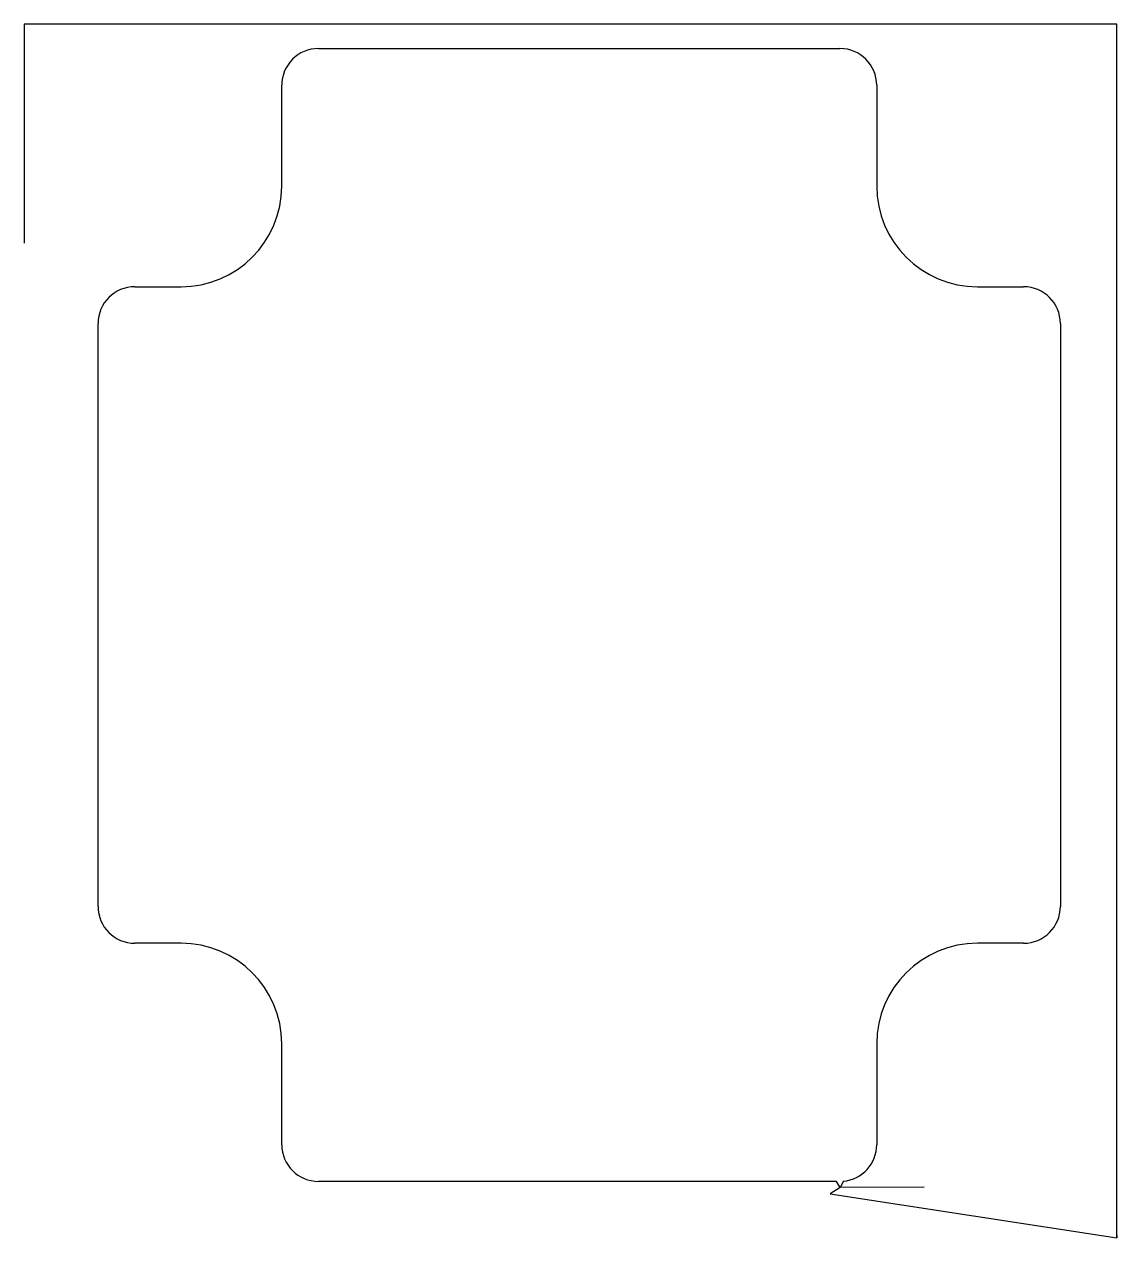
# Model space of a CAD drawing. Header units: metres. Extents: x 450 to 911, y 0 to 512.
import ezdxf

# ---------------------------------------------------------------- set-up
doc = ezdxf.new("R2010")
doc.units = ezdxf.units.M

msp = doc.modelspace()

# ---------------------------------------------------------------- linework, layer by layer
at = {"layer": 'TOOL_0'}
for p, q in [((910.905, 512.009), (450.007, 512.009)), ((450.007, 512.009), (450.007, 420.693)), ((910.905, 1), (910.905, 512.009)), ((574.135, 501.765), (794.135, 501.765)), ((558.635, 443.765), (558.635, 486.265)), ((809.635, 486.265), (809.635, 443.765)), ((450.007, 420.693), (450.007, 419.693)), ((496.635, 401.265), (516.135, 401.265)), ((852.135, 401.265), (871.635, 401.265)), ((481.135, 139.765), (481.135, 385.765)), ((887.135, 385.765), (887.135, 139.765)), ((516.135, 124.265), (496.635, 124.265)), ((871.635, 124.265), (852.135, 124.265)), ((558.635, 39.265), (558.635, 81.765)), ((809.635, 81.765), (809.635, 39.265)), ((792.634, 23.765), (574.135, 23.765)), ((794.196, 21.202), (790.019, 18.456)), ((794.196, 21.202), (792.634, 23.765)), ((795.633, 23.838), (794.196, 21.202)), ((829.721, 21.27), (794.196, 21.202)), ((790.019, 18.456), (910.905, 0)), ((910.905, 0), (910.905, 1)), ((910.905, 1), (910.905, 0)), ((910.905, 0), (910.905, 1))]:
    msp.add_line(p, q, dxfattribs=at)
for centre, radius, start, end in [((574.135, 486.265), 15.5, 90, 180), ((794.135, 486.265), 15.5, 0, 90), ((516.135, 443.765), 42.5, 270, 0), ((852.135, 443.765), 42.5, 180, 270), ((496.635, 385.765), 15.5, 90, 180), ((871.635, 385.765), 15.5, 0, 90), ((496.635, 139.765), 15.5, 180, 270), ((871.635, 139.765), 15.5, 270, 0), ((516.135, 81.765), 42.5, 0, 90), ((852.135, 81.765), 42.5, 90, 180), ((574.135, 39.265), 15.5, 180, 270), ((794.135, 39.265), 15.5, 275.54617, 0)]:
    msp.add_arc(centre, radius, start, end, dxfattribs=at)

doc.saveas('drawing.dxf')
